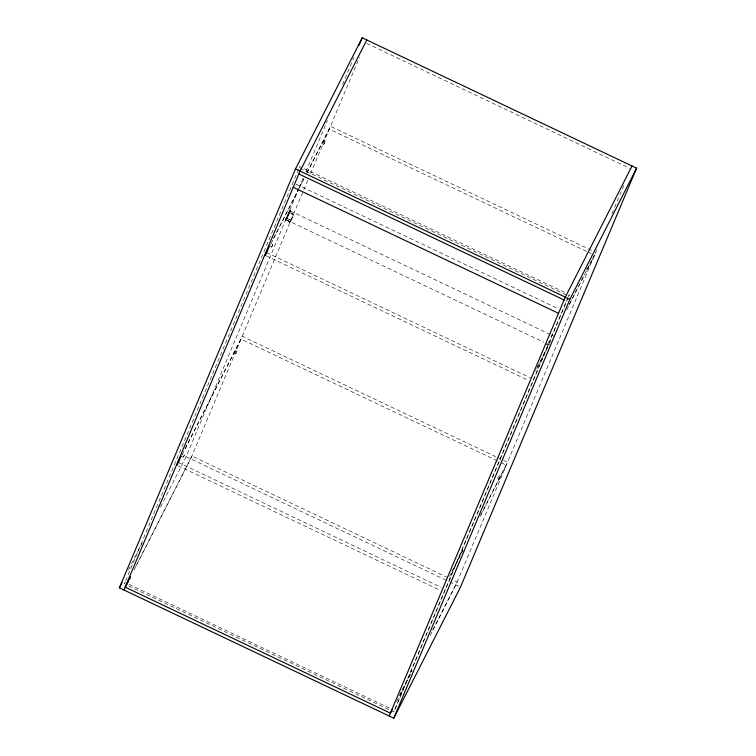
<?xml version="1.0" encoding="UTF-8"?>
<svg xmlns="http://www.w3.org/2000/svg" width="756" height="756" viewBox="0 0 756 756"><rect width="100%" height="100%" fill="white"/><g stroke="black" fill="none" stroke-linecap="round" stroke-linejoin="round"><path stroke-width="0.57" stroke-dasharray="3.78 2.83" d="M181.553 456.227C184.587 459.714 185.173 451.483 182.385 454.564M183.377 457.087L184.521 454.668M234.133 352.91C233.623 350.746 237.904 349.801 236.6 352.513C235.73 355.433 233.15 352.268 235.239 350.567M235.9 353.855L237.053 351.436M271.621 247.146L272.774 244.727L270.95 243.857M272.784 244.736L271.688 247.08L269.807 246.286M322.321 143.045C329.739 133.169 320.78 152.646 323.483 140.625M324.154 143.914L325.307 141.495M497.495 478.132C504.621 468.975 496.106 486.977 498.658 475.722M585.758 268.2L587.592 269.07L588.045 267.993M286.42 219.108L286.193 219.798L286.808 218.682M286.203 219.627L290.106 221.782L290.446 221.206M288.849 214.345L290.616 210.177L289.983 209.847L285.22 220.279L289.794 222.453L290.739 220.648M289.794 222.453L290.635 220.393L289.841 219.164L286.968 217.804L286.694 218.333L289.567 219.703L290.361 220.922L290.635 220.393M500.463 476.677L499.338 479.011M290.002 211.595L290.228 210.915L289.898 211.472M290.342 221.073L290.106 221.782M298.648 169.127L124.296 583.897L125.023 582.46L391.343 708.996M160.489 507.059L186.118 456.7L298.629 189.038M299.083 187.951L303.203 178.161M305.944 171.631L327.442 120.497M342.534 84.587L353.969 57.38M286.382 219.193L287.828 215.781M307.777 180.334L190.692 458.873L134.105 570.071M310.518 173.804L359.459 57.38M293.394 214.969L293.12 215.498L292.326 214.279L289.454 212.909L289.728 212.37L292.6 213.74L293.394 214.969L292.572 216.783M128.558 585.919L393.819 711.944L567.709 298.261M567.983 297.921L393.819 711.944M568.436 296.834L569.353 294.651L568.625 296.087L300.17 168.541M596.815 249.773L455.944 584.898L429.786 636.297M611.906 213.872L614.193 208.429M614.656 207.342L624.258 184.492M287.289 216.915L288.149 215.063M288.594 214.931L288.868 214.298M288.282 215.63L288.603 214.902M292.241 217.52L292.799 216.358M536.013 370.364L535.749 370.96M270.639 244.623L270.346 245.256M287.97 215.365L289.368 212.417M286.779 218.758L288.272 215.64M292.411 217.227L291.003 220.176M588.281 267.719L588.744 266.651L587.592 269.07M288.423 214.402L288.896 213.4M291.485 219.193L291.958 218.191M287.526 217.227L287.904 216.424M289.264 212.71L289.813 211.548M290.569 221.045L291.088 219.939M299.102 168.04L299.83 166.603L566.159 293.139M273.266 238.754L303.751 178.851M306.964 172.538L330.495 126.299L592.553 250.803M270.998 243.715L298.809 189.066M299.338 188.008L304.158 178.548M306.832 173.294L329.295 129.153L591.353 253.657M289.567 219.703L289.841 219.164M292.326 214.279L292.6 213.74M185.022 448.695L242.241 336.24L495.775 456.69M182.215 454.706L241.041 339.094L499.905 462.077M128.463 569.996L142.875 541.674M135.844 566.168L191.892 456.019L450.756 579.001M537.45 366.877L550.822 340.606M569.003 304.866L580.769 281.752M581.307 280.693L584.52 274.39M586.656 270.185L595.747 252.315M536.788 368.682L549.092 344.509M566.735 309.828L594.547 255.178M451.88 571.564L463.107 549.499M480.759 514.808L507.493 462.256L496.843 457.2M449.603 576.526L462.974 550.245M480.088 516.613L506.293 465.12L500.973 462.587M399.499 695.34L411.774 671.205M432.593 630.296L457.144 582.044L451.814 579.512M396.692 701.341L412.171 670.922M289.605 212.02L290.587 210.14M289.983 209.847L285.22 220.279M366.641 43.338L629.767 168.342M296.135 184.218L558.202 308.722M290.228 210.915L549.999 334.332M551.067 334.832L554.261 336.354M548.119 341.873L550.037 342.789M286.193 219.798L543.838 342.203M546.219 343.46L549.187 344.868M545.898 344.131L547.731 345.001M266.32 252.419L530.504 377.934M266.178 255.783L528.236 380.287M186.118 456.7L448.488 581.355M449.555 581.855L460.517 587.072M178.066 462.36L441.192 587.374M177.934 465.724L439.992 590.228"/><path stroke-width="1.13" d="M119.391 587.837L295.483 168.928L362.209 37.8L636.609 168.163L460.517 587.072L393.791 718.2L119.391 587.837L122.066 582.592M123.965 590.011L300.056 171.102L366.783 39.973M177.669 463.315L176.866 465.214L179.541 459.96M359.005 45.417L362.209 37.8M389.217 716.027L565.308 297.127L632.035 165.989M393.791 718.2L569.882 299.3L636.609 168.163M269.523 246.116L265.12 255.273L267.794 250.019M178.066 462.36L181.27 456.057M130.504 576.658L125.165 587.147L390.417 713.173L392.553 708.977M126.101 585.805L128.236 581.61M129.304 579.512L130.372 577.414M295.483 168.928L569.882 299.3M298.856 173.956L564.108 299.981M293.252 187.29L558.504 313.305"/></g></svg>
